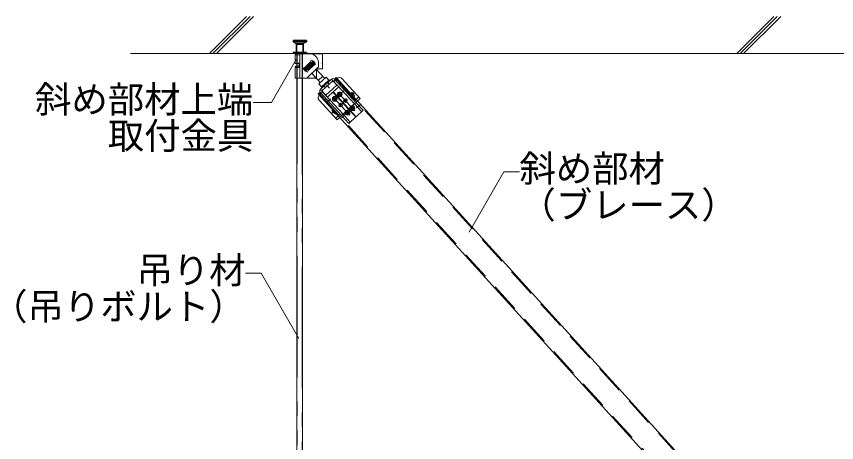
# Model space of a CAD drawing. Units: millimetres on the paper, with parts at other scales. Extents: x -195 to 195, y -140 to 138.
# Drawn here: x -118.94 to -85.1, y -21.23 to -3.65 of the extents above; entities that cross this region are included whole.
import ezdxf
from ezdxf.enums import TextEntityAlignment as Align

# ---------------------------------------------------------------- set-up
doc = ezdxf.new("R2010")
doc.units = ezdxf.units.MM
for name, pattern in [('CHAIN1', [8, 5, -1, 1, -1]), ('DASHED1', [1.8, 1.2, -0.6]), ('DOUBLE_CHAIN1', [8.8, 5, -1, 0.6, -0.6, 0.6, -1])]:
    doc.linetypes.add(name, pattern=pattern)
for name, color, linetype, lineweight in [('7-1_吊り材', 7, 'Continuous', 18), ('7-4_ブレース・補強材', 3, 'DASHED1', 18), ('7-5_寸法', 4, 'Continuous', 9), ('7-6_文字', 3, 'Continuous', 18), ('7-9_躯体他', 4, 'Continuous', 9), ('7-C_ビス・アンカーボルト・強調図形', 2, 'Continuous', 25)]:
    doc.layers.add(name, color=color, linetype=linetype, lineweight=lineweight)
doc.styles.add('ＭＳ ゴシック', font='')
doc.styles.get('ＭＳ ゴシック').set_extended_font_data('MS Gothic')

msp = doc.modelspace()

# ---------------------------------------------------------------- linework, layer by layer
at = {"layer": '7-1_吊り材'}
for p, q in [((-107.362, -5.18), (-107.362, -27.33)), ((-107.137, -5.18), (-107.137, -27.33))]:
    msp.add_line(p, q, dxfattribs=at)
at = {"layer": '7-1_吊り材', "linetype": 'DOUBLE_CHAIN1'}
for p, q in [((-107.348, -27.33), (-107.348, -5.18)), ((-107.151, -5.18), (-107.151, -27.33))]:
    msp.add_line(p, q, dxfattribs=at)
at = {"layer": '7-4_ブレース・補強材'}
for p, q in [((-105.775, -6.196), (-85.199, -28.809)), ((-106.451, -6.82), (-85.879, -29.428))]:
    msp.add_line(p, q, dxfattribs=at)
at = {"layer": '7-5_寸法', "color": 3, "lineweight": 18}
msp.add_line((-105.745, -6.169), (-85.169, -28.782), dxfattribs=at)
msp.add_lwpolyline([(-106.48, -6.847), (-85.909, -29.455), (-85.169, -28.782)], dxfattribs=at)
at = {"layer": '7-6_文字'}
for p, q in [((-107.442, -5.236), (-107.442, -5.581)), ((-107.417, -5.186), (-107.417, -5.232)), ((-107.328, -5.178), (-107.378, -5.178)), ((-107.362, -5.241), (-107.362, -5.241)), ((-107.237, -5.178), (-107.328, -5.178)), ((-107.237, -5.178), (-107.137, -5.178)), ((-107.237, -5.186), (-106.849, -5.186)), ((-107.237, -6.154), (-107.237, -5.227)), ((-106.849, -5.186), (-106.312, -5.186)), ((-106.312, -5.81), (-106.312, -5.186)), ((-107.417, -5.701), (-107.417, -5.752)), ((-107.275, -5.572), (-107.273, -5.748)), ((-107.014, -5.729), (-107.099, -5.778)), ((-107.074, -5.827), (-106.7, -5.487)), ((-107.039, -5.829), (-106.702, -5.522)), ((-106.819, -5.534), (-107.014, -5.729)), ((-107.004, -5.711), (-106.879, -5.855)), ((-106.625, -5.57), (-106.998, -5.91)), ((-106.474, -5.723), (-106.952, -6.201)), ((-106.849, -5.699), (-106.895, -5.741)), ((-106.849, -5.699), (-106.891, -5.652)), ((-106.685, -5.669), (-106.879, -5.863)), ((-106.849, -5.699), (-106.803, -5.657)), ((-106.849, -5.699), (-106.807, -5.745)), ((-106.822, -5.545), (-106.692, -5.683)), ((-106.819, -5.534), (-106.77, -5.448)), ((-106.757, -5.615), (-106.694, -5.557)), ((-106.702, -5.522), (-106.7, -5.487)), ((-106.7, -5.487), (-106.625, -5.57)), ((-106.685, -5.669), (-106.599, -5.619)), ((-106.66, -5.569), (-106.625, -5.57)), ((-106.474, -5.723), (-106.474, -5.561)), ((-106.312, -5.574), (-106.319, -5.574)), ((-106.312, -5.81), (-106.312, -5.599)), ((-107.442, -5.756), (-107.442, -6.193)), ((-107.039, -5.829), (-107.074, -5.827)), ((-106.998, -5.91), (-107.074, -5.827)), ((-106.997, -5.875), (-107.039, -5.829)), ((-106.942, -5.783), (-107.005, -5.84)), ((-106.997, -5.875), (-106.998, -5.91)), ((-106.879, -5.863), (-106.929, -5.949)), ((-106.575, -6.201), (-106.754, -6.003)), ((-106.749, -5.994), (-106.4, -6.378)), ((-106.569, -5.821), (-106.215, -6.21)), ((-106.312, -5.81), (-106.562, -5.81)), ((-106.562, -5.81), (-106.562, -6.201)), ((-106.514, -5.81), (-106.539, -5.787)), ((-107.237, -6.201), (-107.237, -6.154)), ((-107.237, -6.201), (-106.562, -6.201)), ((-106.484, -6.285), (-106.3, -6.117)), ((-106.16, -6.159), (-106.456, -6.428)), ((-106.348, -6.547), (-106.456, -6.428)), ((-105.932, -6.233), (-106.401, -6.665)), ((-106.348, -6.547), (-106.052, -6.277)), ((-106.347, -6.547), (-106.053, -6.277)), ((-106.052, -6.277), (-106.16, -6.159)), ((-105.941, -6.241), (-105.717, -6.484)), ((-105.878, -6.292), (-105.887, -6.3)), ((-105.878, -6.292), (-104.992, -7.253)), ((-105.745, -6.169), (-105.819, -6.237)), ((-105.819, -6.237), (-104.933, -7.199)), ((-105.705, -6.211), (-105.78, -6.28)), ((-105.493, -6.22), (-104.748, -7.029)), ((-106.391, -6.656), (-106.168, -6.899)), ((-106.346, -6.724), (-106.337, -6.715)), ((-106.346, -6.724), (-105.461, -7.685)), ((-106.316, -6.757), (-106.308, -6.766)), ((-105.717, -6.484), (-106.168, -6.899)), ((-106.13, -6.49), (-106.022, -6.608)), ((-105.639, -6.551), (-105.869, -6.763)), ((-105.222, -7.465), (-105.869, -6.763)), ((-106.405, -6.778), (-106.48, -6.847)), ((-106.449, -7.101), (-105.704, -7.91)), ((-106.441, -6.889), (-106.366, -6.82)), ((-106.405, -6.778), (-105.519, -7.739)), ((-106.375, -6.811), (-106.366, -6.82)), ((-106.108, -6.983), (-105.878, -6.771)), ((-105.231, -7.473), (-105.878, -6.771)), ((-105.858, -7.033), (-105.86, -7.058)), ((-105.86, -7.058), (-105.827, -7.059)), ((-105.858, -7.033), (-105.826, -7.034)), ((-105.815, -7.072), (-105.817, -7.105)), ((-105.817, -7.105), (-105.792, -7.106)), ((-105.812, -6.99), (-105.813, -7.022)), ((-105.812, -6.99), (-105.787, -6.991)), ((-105.79, -7.073), (-105.792, -7.106)), ((-105.787, -6.991), (-105.788, -7.023)), ((-105.777, -7.061), (-105.745, -7.063)), ((-105.776, -7.036), (-105.744, -7.038)), ((-105.744, -7.038), (-105.745, -7.063)), ((-105.656, -6.846), (-105.657, -6.871)), ((-105.657, -6.871), (-105.625, -6.873)), ((-105.656, -6.846), (-105.624, -6.848)), ((-105.613, -6.886), (-105.614, -6.918)), ((-105.614, -6.918), (-105.589, -6.919)), ((-105.609, -6.803), (-105.611, -6.836)), ((-105.609, -6.803), (-105.584, -6.804)), ((-105.588, -6.887), (-105.589, -6.919)), ((-105.584, -6.804), (-105.586, -6.837)), ((-105.575, -6.875), (-105.542, -6.876)), ((-105.574, -6.85), (-105.541, -6.851)), ((-105.541, -6.851), (-105.542, -6.876)), ((-105.362, -7.119), (-105.412, -7.074)), ((-105.396, -7.088), (-105.357, -7.095)), ((-105.362, -7.119), (-105.347, -7.053)), ((-104.933, -7.199), (-104.748, -7.029)), ((-105.564, -7.305), (-105.615, -7.26)), ((-105.564, -7.305), (-105.614, -7.351)), ((-105.614, -7.351), (-105.541, -7.33)), ((-105.599, -7.274), (-105.559, -7.281)), ((-105.564, -7.305), (-105.55, -7.239)), ((-105.564, -7.305), (-105.519, -7.355)), ((-105.362, -7.119), (-105.412, -7.164)), ((-105.412, -7.164), (-105.339, -7.144)), ((-105.362, -7.119), (-105.316, -7.168)), ((-105.131, -7.416), (-105.132, -7.441)), ((-105.132, -7.441), (-105.1, -7.443)), ((-105.131, -7.416), (-105.099, -7.418)), ((-105.084, -7.373), (-105.086, -7.406)), ((-105.084, -7.373), (-105.059, -7.374)), ((-105.059, -7.374), (-105.061, -7.407)), ((-105.049, -7.42), (-105.016, -7.421)), ((-105.016, -7.421), (-105.017, -7.446)), ((-104.933, -7.199), (-104.636, -7.521)), ((-105.704, -7.91), (-105.519, -7.739)), ((-105.519, -7.739), (-105.223, -8.061)), ((-105.333, -7.603), (-105.334, -7.628)), ((-105.334, -7.628), (-105.302, -7.629)), ((-105.333, -7.603), (-105.301, -7.604)), ((-105.29, -7.642), (-105.291, -7.674)), ((-105.291, -7.674), (-105.266, -7.676)), ((-105.287, -7.56), (-105.288, -7.592)), ((-105.287, -7.56), (-105.262, -7.561)), ((-105.265, -7.643), (-105.266, -7.676)), ((-105.262, -7.561), (-105.263, -7.593)), ((-105.252, -7.631), (-105.22, -7.632)), ((-105.251, -7.606), (-105.218, -7.608)), ((-105.231, -7.473), (-104.934, -7.795)), ((-105.218, -7.608), (-105.22, -7.632)), ((-105.088, -7.456), (-105.089, -7.488)), ((-105.089, -7.488), (-105.064, -7.489)), ((-105.063, -7.457), (-105.064, -7.489)), ((-105.05, -7.445), (-105.017, -7.446)), ((-104.636, -7.521), (-104.925, -7.787)), ((-105.223, -8.061), (-104.934, -7.795))]:
    msp.add_line(p, q, dxfattribs=at)
at = {"layer": '7-6_文字', "linetype": 'DASHED1'}
for p, q in [((-107.362, -5.178), (-107.362, -5.803)), ((-107.362, -5.192), (-107.362, -5.554)), ((-107.137, -5.178), (-107.137, -5.803)), ((-107.362, -5.707), (-107.362, -6.199)), ((-106.975, -5.737), (-106.899, -5.82)), ((-106.959, -5.723), (-106.884, -5.806)), ((-106.815, -5.591), (-106.739, -5.675)), ((-106.799, -5.577), (-106.723, -5.66)), ((-106.503, -6.153), (-106.503, -6.153)), ((-106.337, -6.715), (-105.887, -6.3)), ((-106.088, -6.377), (-106.034, -6.436)), ((-105.878, -6.292), (-105.932, -6.233)), ((-105.78, -6.28), (-105.839, -6.334)), ((-106.346, -6.724), (-106.401, -6.665)), ((-106.366, -6.82), (-106.308, -6.766)), ((-106.244, -6.521), (-106.19, -6.58)), ((-104.987, -7.14), (-104.802, -6.97)), ((-105.285, -7.415), (-105.276, -7.406)), ((-105.222, -7.465), (-104.933, -7.199)), ((-104.992, -7.253), (-104.695, -7.575)), ((-105.758, -7.851), (-105.574, -7.681)), ((-105.519, -7.739), (-105.231, -7.473)), ((-105.461, -7.685), (-105.164, -8.007))]:
    msp.add_line(p, q, dxfattribs=at)
at = {"layer": '7-6_文字', "color": 7}
for p, q in [((-107.391, -5.428), (-108.414, -7.199)), ((-108.414, -7.199), (-109.167, -7.199)), ((-100.26, -12.545), (-98.822, -10.053)), ((-98.822, -10.053), (-98.181, -10.053)), ((-108.839, -14.244), (-109.48, -14.244)), ((-107.285, -16.938), (-108.839, -14.244))]:
    msp.add_line(p, q, dxfattribs=at)
at = {"layer": '7-6_文字', "linetype": 'CHAIN1'}
for p, q in [((-105.493, -6.781), (-105.347, -6.646)), ((-106.119, -7.187), (-105.975, -7.054)), ((-105.876, -6.966), (-105.176, -7.727)), ((-105.871, -7.112), (-105.724, -6.976)), ((-105.674, -6.78), (-104.973, -7.541)), ((-105.672, -6.929), (-105.531, -6.799)), ((-105.435, -7.186), (-105.294, -7.056)), ((-105.117, -6.776), (-104.969, -6.936)), ((-105.116, -6.892), (-105.005, -6.789)), ((-105.634, -7.369), (-105.487, -7.233)), ((-105.006, -7.369), (-105.157, -7.508)), ((-104.901, -7.424), (-104.754, -7.289)), ((-105.928, -7.64), (-105.81, -7.531)), ((-105.926, -7.521), (-105.778, -7.682)), ((-105.526, -7.83), (-105.382, -7.698)), ((-105.346, -7.682), (-105.199, -7.546))]:
    msp.add_line(p, q, dxfattribs=at)
at = {"layer": '7-6_文字'}
for points in [[(-107.237, -5.227), (-107.272, -5.227), (-107.307, -5.228), (-107.339, -5.228), (-107.369, -5.229), (-107.394, -5.23), (-107.414, -5.232), (-107.43, -5.233), (-107.439, -5.235), (-107.442, -5.236)], [(-107.362, -5.192), (-107.349, -5.184), (-107.339, -5.179)], [(-107.237, -5.227), (-107.237, -5.186), (-107.237, -5.178)], [(-107.275, -5.573), (-107.309, -5.573), (-107.341, -5.574), (-107.371, -5.575), (-107.395, -5.576), (-107.416, -5.577), (-107.43, -5.578), (-107.439, -5.58), (-107.442, -5.581), (-107.438, -5.583), (-107.429, -5.584), (-107.413, -5.586), (-107.392, -5.587), (-107.367, -5.588), (-107.337, -5.589), (-107.305, -5.59), (-107.275, -5.59)], [(-107.274, -5.748), (-107.308, -5.748), (-107.34, -5.749), (-107.37, -5.75), (-107.395, -5.751), (-107.415, -5.752), (-107.43, -5.753), (-107.439, -5.755), (-107.442, -5.756)], [(-107.275, -5.576), (-107.295, -5.576), (-107.313, -5.577), (-107.329, -5.578), (-107.343, -5.578), (-107.353, -5.579), (-107.359, -5.58), (-107.362, -5.581), (-107.361, -5.582), (-107.356, -5.583), (-107.348, -5.584), (-107.336, -5.585), (-107.321, -5.585), (-107.304, -5.586), (-107.284, -5.586), (-107.275, -5.586)], [(-107.362, -5.707), (-107.349, -5.699), (-107.339, -5.694)], [(-106.702, -5.522), (-106.66, -5.569), (-106.997, -5.875)], [(-106.319, -5.574), (-106.319, -5.599), (-106.312, -5.599)], [(-105.231, -7.473), (-105.222, -7.465), (-104.925, -7.787)]]:
    msp.add_lwpolyline(points, dxfattribs=at)
at = {"layer": '7-6_文字', "linetype": 'DOUBLE_CHAIN1'}
msp.add_lwpolyline([(-107.237, -6.201), (-107.272, -6.2), (-107.307, -6.2), (-107.339, -6.199), (-107.369, -6.199), (-107.394, -6.197), (-107.414, -6.196), (-107.429, -6.195), (-107.442, -6.193)], dxfattribs=at)
at = {"layer": '7-6_文字'}
for centre, radius in [((-105.599, -6.861), 0.1), ((-105.802, -7.048), 0.1), ((-105.802, -7.048), 0.0563), ((-105.599, -6.861), 0.0563), ((-105.362, -7.119), 0.075), ((-105.362, -7.119), 0.075), ((-105.362, -7.119), 0.0675), ((-105.059, -6.839), 0.0375), ((-105.564, -7.305), 0.075), ((-105.564, -7.305), 0.075), ((-105.564, -7.305), 0.0675), ((-105.074, -7.431), 0.1), ((-105.074, -7.431), 0.0563), ((-105.868, -7.584), 0.0375), ((-105.276, -7.618), 0.1), ((-105.276, -7.618), 0.0563)]:
    msp.add_circle(centre, radius, dxfattribs=at)
for centre, radius, start, end in [((-107.283, -6.199), 1.022, 92.5588, 97.554), ((-106.849, -5.561), 0.375, 10.5472, 90), ((-107.304, -6.465), 0.772, 87.7565, 98.3983), ((-106.849, -5.699), 0.263, 17.6267, 72.3739), ((-106.849, -5.561), 0.375, 0, 10.5472), ((-106.849, -5.699), 0.263, 197.6258, 252.3738), ((-106.036, -6.295), 0.025, 312.5702, 132.5702), ((-105.878, -6.292), 0.08, 42.6543, 132.6543), ((-105.604, -6.321), 0.15, 42.6543, 132.6543), ((-106.346, -6.724), 0.08, 132.6543, 222.6543), ((-106.33, -6.566), 0.025, 132.5702, 312.5702), ((-106.339, -6.999), 0.15, 132.6543, 222.6543), ((-105.828, -7.072), 0.0125, 357.5702, 87.5701), ((-105.825, -7.022), 0.0125, 267.5701, 357.5702), ((-105.778, -7.074), 0.0125, 87.5701, 177.5702), ((-105.776, -7.024), 0.0125, 177.5702, 267.5702), ((-105.623, -6.835), 0.0125, 267.5701, 357.5702), ((-105.625, -6.885), 0.0125, 357.5702, 87.5701), ((-105.575, -6.887), 0.0125, 87.5701, 177.5702), ((-105.573, -6.837), 0.0125, 177.5702, 267.5702), ((-105.098, -7.405), 0.0125, 267.5701, 357.5702), ((-105.1, -7.455), 0.0125, 357.5702, 87.5701), ((-105.05, -7.457), 0.0125, 87.5701, 177.5702), ((-105.048, -7.407), 0.0125, 177.5702, 267.5702), ((-105.3, -7.592), 0.0125, 267.5701, 357.5702), ((-105.302, -7.641), 0.0125, 357.5702, 87.5701), ((-105.253, -7.644), 0.0125, 87.5701, 177.5702), ((-105.25, -7.594), 0.0125, 177.5702, 267.5702)]:
    msp.add_arc(centre, radius, start, end, dxfattribs=at)
at = {"layer": '7-9_躯体他'}
for p, q in [((-109.437, -3.648), (-110.967, -5.178)), ((-109.294, -3.647), (-110.826, -5.178)), ((-109.153, -3.647), (-110.684, -5.178)), ((-87.688, -3.648), (-89.218, -5.178)), ((-87.545, -3.647), (-89.076, -5.178)), ((-87.403, -3.647), (-88.935, -5.178)), ((-114.225, -5.178), (-55.735, -5.178))]:
    msp.add_line(p, q, dxfattribs=at)
at = {"layer": '7-C_ビス・アンカーボルト・強調図形', "linetype": 'DASHED1'}
for p, q in [((-106.974, -4.641), (-107.524, -4.641)), ((-107.524, -4.641), (-107.524, -4.691)), ((-106.974, -4.691), (-107.524, -4.691)), ((-107.524, -4.691), (-107.399, -4.766)), ((-106.974, -4.691), (-107.099, -4.766)), ((-106.974, -4.641), (-106.974, -4.691)), ((-107.099, -4.766), (-107.399, -4.766)), ((-107.399, -4.766), (-107.399, -5.141)), ((-107.374, -4.803), (-107.362, -4.803)), ((-107.374, -4.803), (-107.374, -5.178)), ((-107.124, -4.803), (-107.362, -4.803)), ((-107.124, -4.803), (-107.124, -5.178)), ((-107.099, -4.766), (-107.099, -5.141)), ((-106.974, -5.141), (-107.524, -5.141)), ((-107.524, -5.141), (-107.524, -5.178)), ((-106.974, -5.141), (-106.974, -5.178))]:
    msp.add_line(p, q, dxfattribs=at)

# ---------------------------------------------------------------- texts
at = {"layer": '7-6_文字', "color": 7, "style": 'ＭＳ ゴシック'}
for s, p in [('斜め部材上端', (-118.167, -7.949)), ('取付金具', (-115.167, -9.449)), ('斜め部材', (-98.181, -10.803)), ('（ブレース）', (-98.181, -12.303)), ('吊り材', (-113.98, -14.994)), ('（吊りボルト）', (-119.98, -16.494))]:
    msp.add_text(s, height=1.1, dxfattribs=at).set_placement(p, align=Align.BOTTOM_LEFT)

doc.saveas('drawing.dxf')
